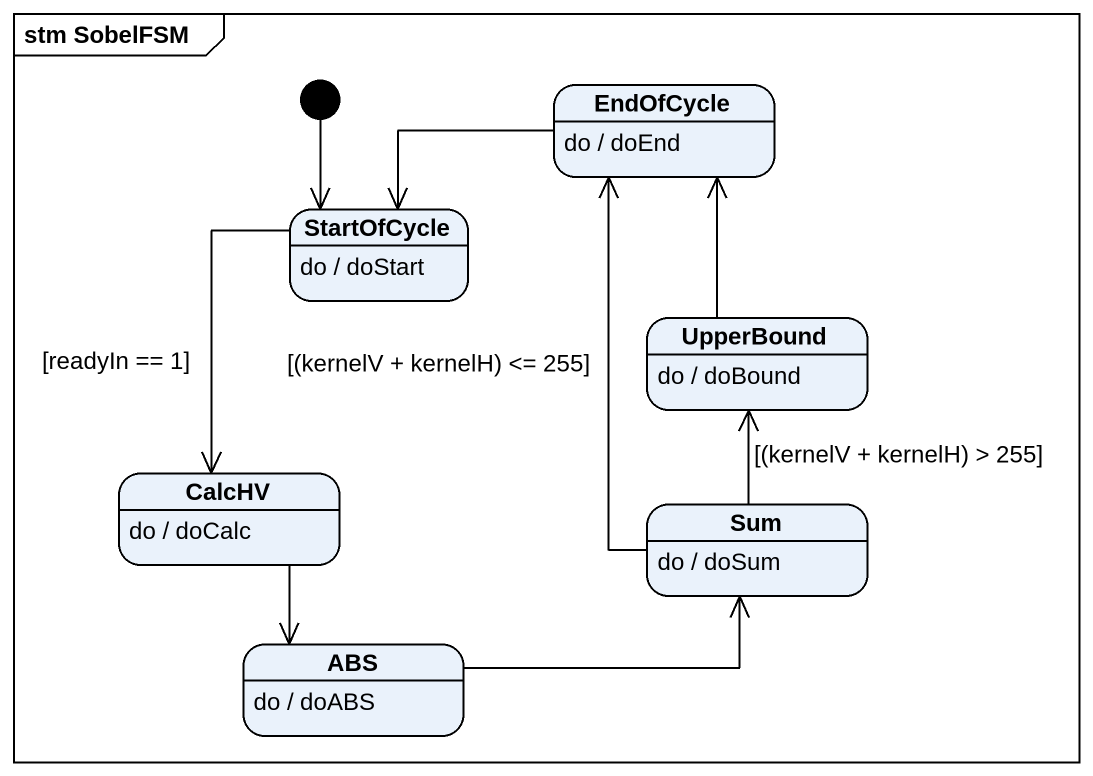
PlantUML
@startuml
mainframe stm SobelFSM
hide empty description
state EndOfCycle
EndOfCycle : do / doEnd
state StartOfCycle
StartOfCycle : do / doStart
state UpperBound
UpperBound : do / doBound
state CalcHV
CalcHV : do / doCalc
state Sum
Sum : do / doSum
state ABS
ABS : do / doABS
[*] --> StartOfCycle
EndOfCycle -left-> StartOfCycle
StartOfCycle --> CalcHV : [readyIn == 1]
UpperBound -up-> EndOfCycle
CalcHV --> ABS
Sum -up-> EndOfCycle : [(kernelV + kernelH) <= 255]
Sum -up-> UpperBound : [(kernelV + kernelH) > 255]
ABS -right-> Sum
@enduml
